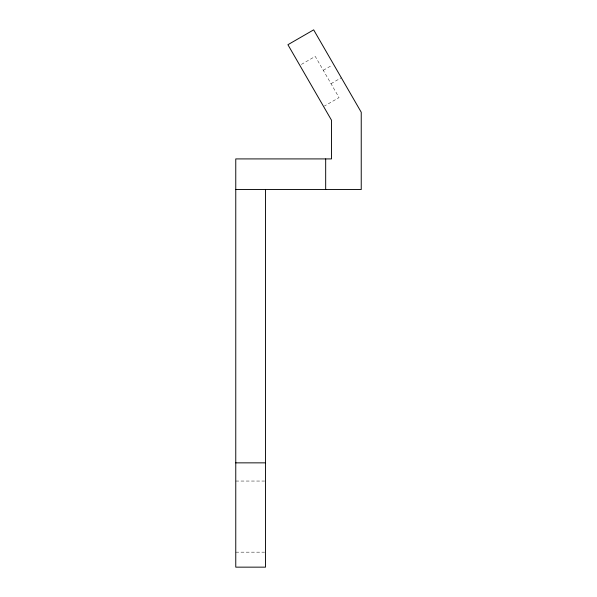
<?xml version="1.0" encoding="UTF-8"?>
<svg xmlns="http://www.w3.org/2000/svg" width="597" height="597" viewBox="0 0 597 597"><rect width="100%" height="100%" fill="white"/><g stroke="black" fill="none" stroke-linecap="round" stroke-linejoin="round"><path stroke-width="0.45" stroke-dasharray="2.98 2.24" d="M301.351 64.424L315.253 56.394L339.044 97.595L324.365 106.065M323.283 70.304L331.999 65.274M331.014 83.684L341.312 77.737M235.763 481.048L264.568 481.048M235.763 552.165L264.568 552.165"/><path stroke-width="0.9" d="M235.763 189.547L361.237 189.547L361.237 112.243L313.664 29.85L287.918 44.715L331.499 120.213L331.499 158.914L235.763 158.914L235.763 567.15L265.501 567.15L265.501 189.547M235.763 462.854L265.501 462.854M325.678 158.914L325.678 189.547"/></g></svg>
